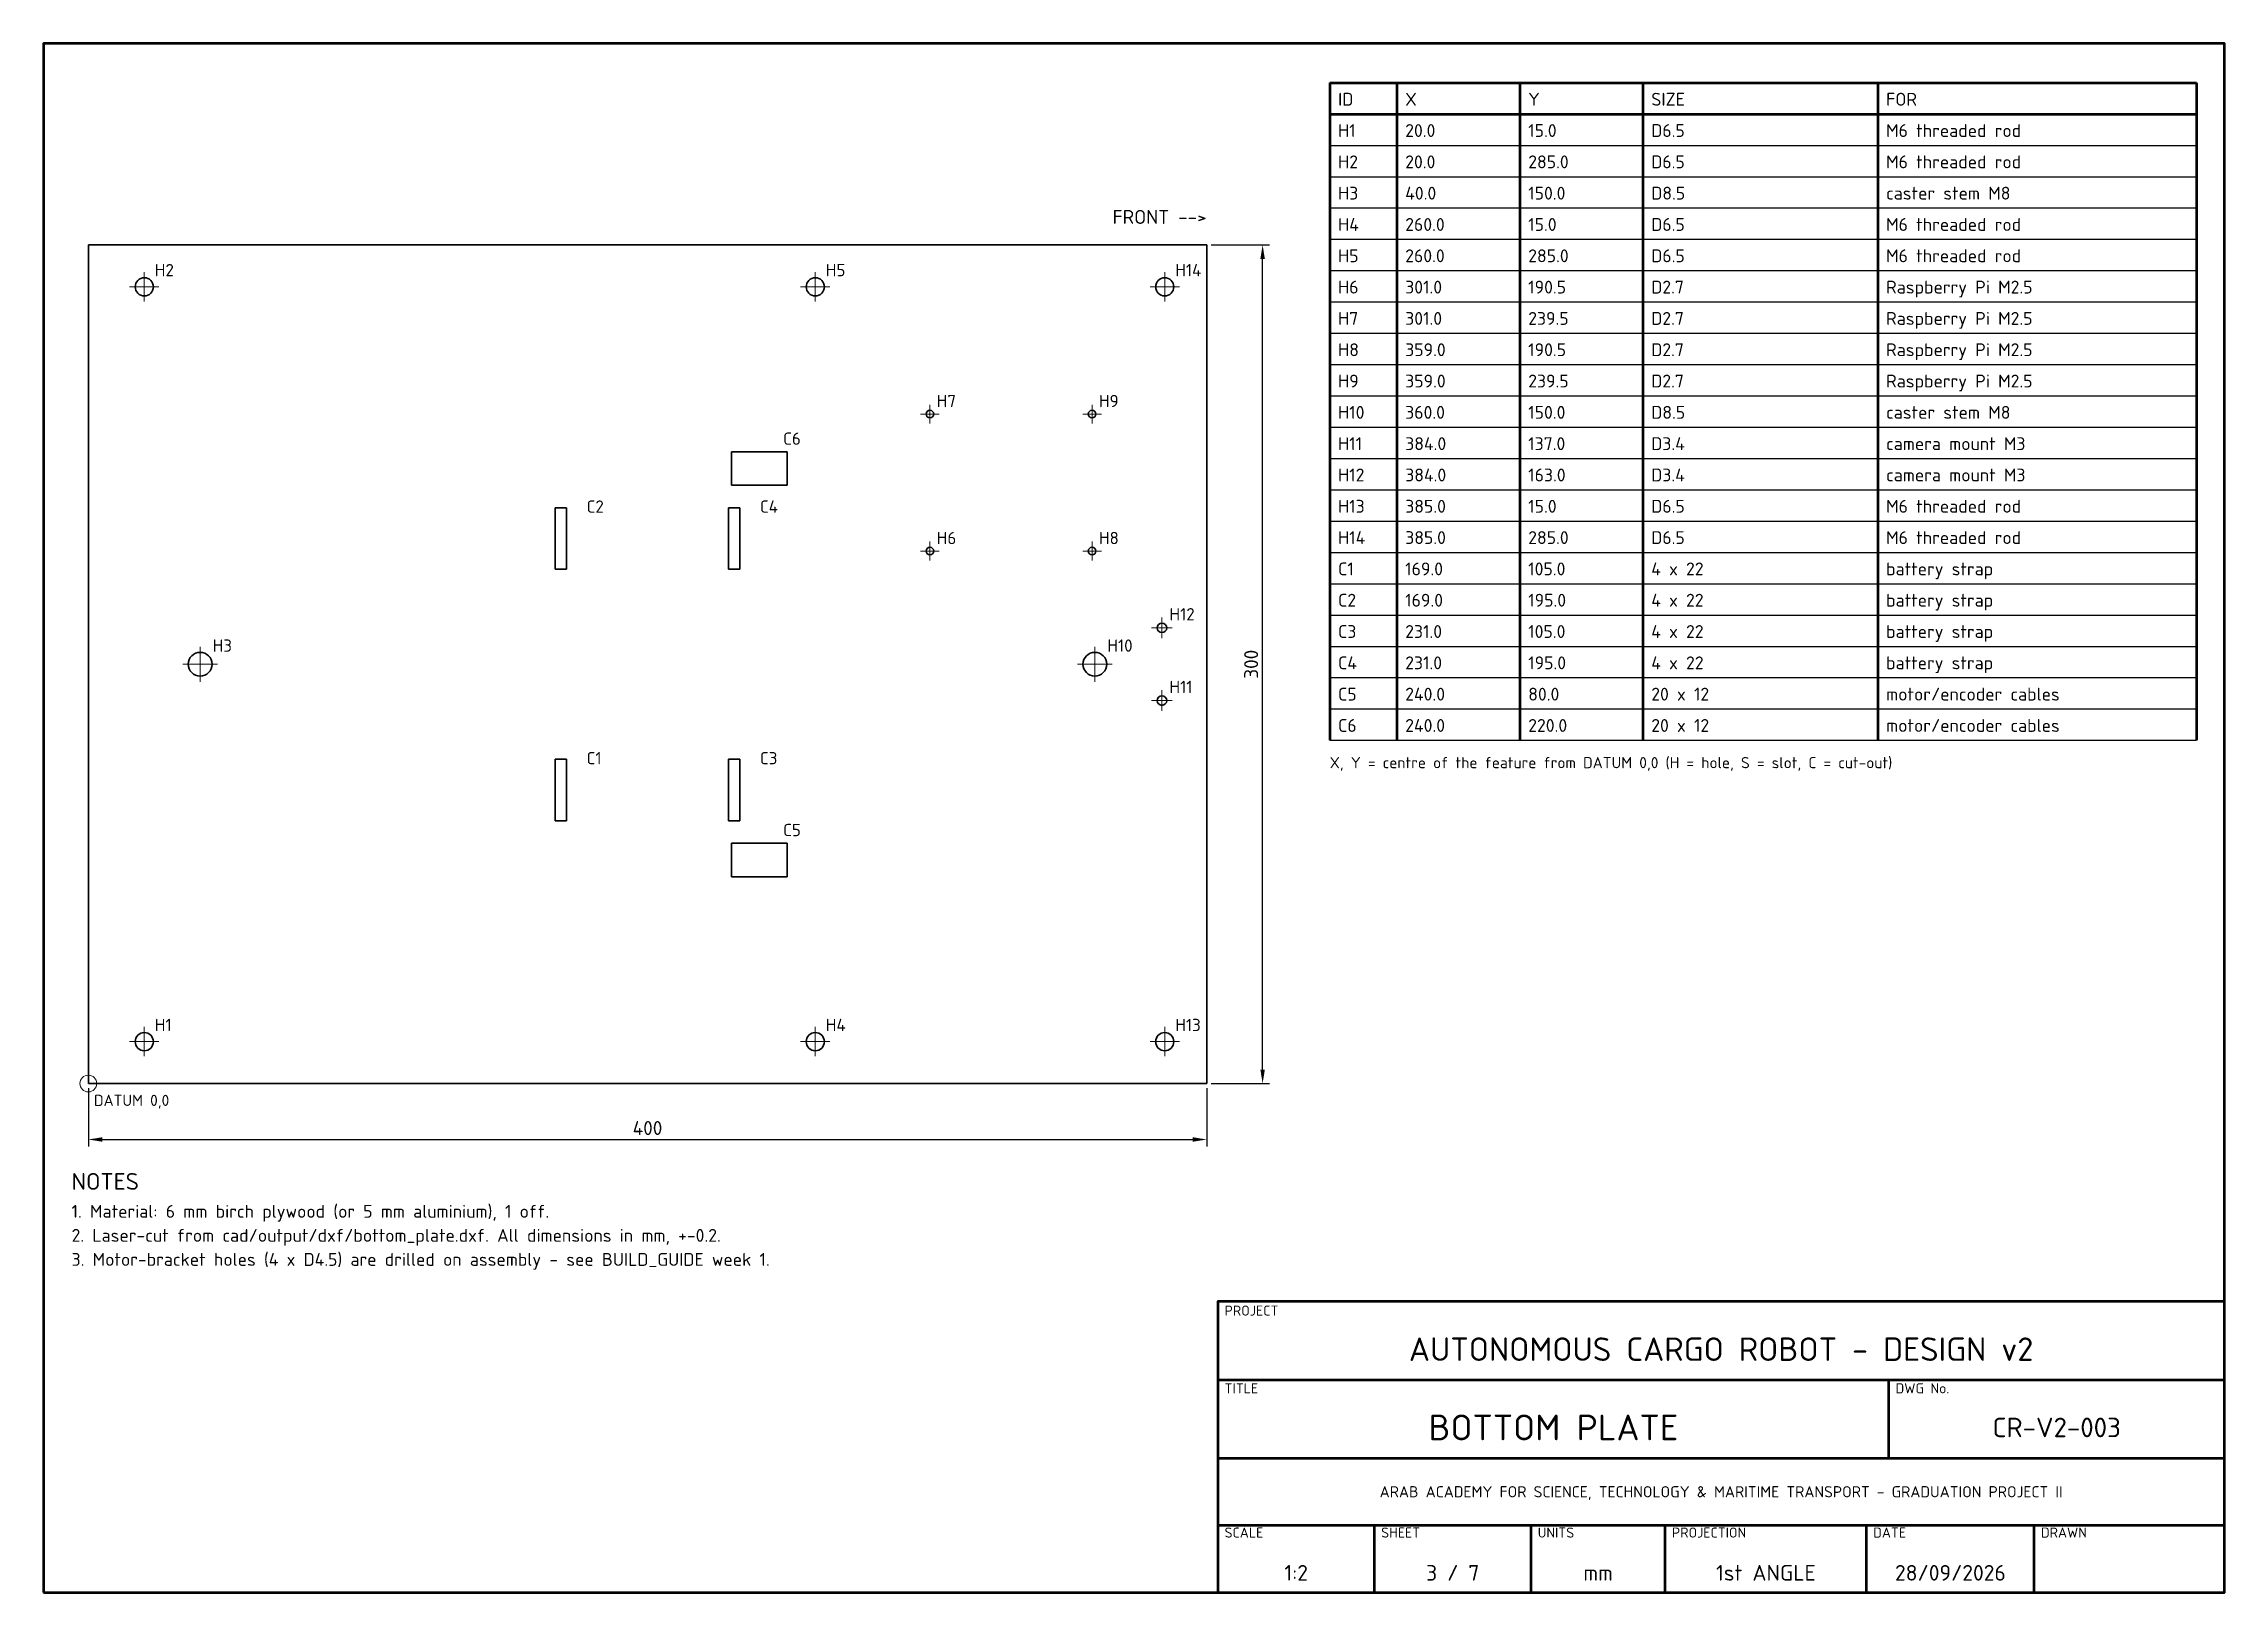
# Paper-space layout '03 BOTTOM PLATE' of a CAD drawing. Header units: millimetres. Extents: x 20 to 410, y 10 to 287.
# The model-space entities are those that its viewports show. They can reach past a viewport. Long polylines and large blocks are cut down to what shows.
import ezdxf
from ezdxf.enums import TextEntityAlignment as Align

# ---------------------------------------------------------------- set-up
doc = ezdxf.new("R2010")
doc.units = ezdxf.units.MM
doc.linetypes.add('CENTER_ISO', pattern=[26, 18, -3, 2, -3])
for name, color, linetype, lineweight in [('2D-VISIBLE', 7, 'Continuous', 35), ('CENTER', 1, 'CENTER_ISO', 18), ('DIMENSIONS', 4, 'Continuous', 18), ('TEXT', 7, 'Continuous', 25), ('TITLEBLOCK', 7, 'Continuous', 50)]:
    doc.layers.add(name, color=color, linetype=linetype, lineweight=lineweight)
doc.layers.add('VIEWPORTS', color=8, linetype='Continuous', lineweight=13, plot=False)
doc.styles.add('ISO', font='isocpeur.ttf')
doc.styles.add('OpenSansCondensed-Light', font='OpenSansCondensed-Light.ttf')
doc.dimstyles.new('EZDXF', dxfattribs={"dimtxt": 0.25, "dimasz": 0.175, "dimexe": 0.375, "dimexo": 0.125, "dimgap": 0.1, "dimtad": 1, "dimlfac": 100, "dimzin": 12, "dimdsep": 46, "dimtxsty": 'OpenSansCondensed-Light', "dimblk": 'ARCHTICK', "dimcen": 2.5, "dimazin": 3, "dimtfac": 0.5, "dimtmove": 2, "dimatfit": 3})

# ---------------------------------------------------------------- blocks, each defined once
blk = doc.blocks.new('_CLOSEDFILLED')
at = {"color": 0, "linetype": 'BYBLOCK'}
blk.add_solid([(-1, 0.16), (0, 0), (-1, -0.16)], dxfattribs=at)
blk = doc.blocks.new('*D11')
at = {"color": 4}
for p, q in [((5326, -96.6), (5326, -117.5)), ((5726, -96.6), (5726, -117.5)), ((5331, -115), (5721, -115))]:
    blk.add_line(p, q, dxfattribs=at)
at = {"layer": 'Defpoints'}
for p in [(5326, -95), (5726, -95), (5326, -115)]:
    blk.add_point(p, dxfattribs=at)
at = {"layer": 'DIMENSIONS', "color": 4, "xscale": 5, "yscale": 5, "rotation": 180}
blk.add_blockref('_CLOSEDFILLED', (5326, -115), dxfattribs=at)
at = {"layer": 'DIMENSIONS', "color": 4, "xscale": 5, "yscale": 5}
blk.add_blockref('_CLOSEDFILLED', (5726, -115), dxfattribs=at)
at = {"layer": 'DIMENSIONS', "color": 7, "insert": (5526, -110.9), "char_height": 5, "attachment_point": 5, "style": 'ISO'}
blk.add_mtext('400', dxfattribs=at)
blk = doc.blocks.new('*D12')
at = {"color": 4}
for p, q in [((5727.6, 205), (5748.5, 205)), ((5746, -90), (5746, 200)), ((5727.6, -95), (5748.5, -95))]:
    blk.add_line(p, q, dxfattribs=at)
at = {"layer": 'Defpoints'}
for p in [(5726, 205), (5726, -95), (5746, -95)]:
    blk.add_point(p, dxfattribs=at)
at = {"layer": 'DIMENSIONS', "color": 4, "xscale": 5, "yscale": 5}
for p, rotation in [((5746, 205), 90), ((5746, -95), 270)]:
    blk.add_blockref('_CLOSEDFILLED', p, dxfattribs=dict(at, rotation=rotation))
at = {"layer": 'DIMENSIONS', "color": 7, "insert": (5741.9, 55), "char_height": 5, "attachment_point": 5, "rotation": 90, "style": 'ISO'}
blk.add_mtext('300', dxfattribs=at)

msp = doc.modelspace()

# ---------------------------------------------------------------- linework, layer by layer
at = {"layer": '2D-VISIBLE'}
for p, q in [((5726, 205), (5326, 205)), ((5326, 205), (5326, -95)), ((5726, -95), (5726, 205)), ((5556, 131), (5576, 131)), ((5556, 119), (5556, 131)), ((5576, 131), (5576, 119)), ((5576, 119), (5556, 119)), ((5493, 111), (5497, 111)), ((5493, 89), (5493, 111)), ((5497, 111), (5497, 89)), ((5555, 111), (5559, 111)), ((5555, 89), (5555, 111)), ((5559, 111), (5559, 89)), ((5497, 89), (5493, 89)), ((5559, 89), (5555, 89)), ((5493, 21), (5497, 21)), ((5493, -1), (5493, 21)), ((5497, 21), (5497, -1)), ((5555, 21), (5559, 21)), ((5555, -1), (5555, 21)), ((5559, 21), (5559, -1)), ((5497, -1), (5493, -1)), ((5559, -1), (5555, -1)), ((5556, -9), (5576, -9)), ((5556, -21), (5556, -9)), ((5576, -9), (5576, -21)), ((5576, -21), (5556, -21)), ((5326, -95), (5726, -95))]:
    msp.add_line(p, q, dxfattribs=at)
for centre, radius in [((5346, 190), 3.25), ((5586, 190), 3.25), ((5711, 190), 3.25), ((5627, 144.5), 1.35), ((5685, 144.5), 1.35), ((5627, 95.5), 1.35), ((5685, 95.5), 1.35), ((5710, 68), 1.7), ((5366, 55), 4.25), ((5686, 55), 4.25), ((5710, 42), 1.7), ((5346, -80), 3.25), ((5586, -80), 3.25), ((5711, -80), 3.25)]:
    msp.add_circle(centre, radius, dxfattribs=at)
at = {"layer": 'CENTER'}
for p, q in [((5346, 184.75), (5346, 195.25)), ((5586, 184.75), (5586, 195.25)), ((5711, 184.75), (5711, 195.25)), ((5340.75, 190), (5351.25, 190)), ((5580.75, 190), (5591.25, 190)), ((5705.75, 190), (5716.25, 190)), ((5623.65, 144.5), (5630.35, 144.5)), ((5627, 141.15), (5627, 147.85)), ((5681.65, 144.5), (5688.35, 144.5)), ((5685, 141.15), (5685, 147.85)), ((5623.65, 95.5), (5630.35, 95.5)), ((5627, 92.15), (5627, 98.85)), ((5681.65, 95.5), (5688.35, 95.5)), ((5685, 92.15), (5685, 98.85)), ((5710, 64.3), (5710, 71.7)), ((5706.3, 68), (5713.7, 68)), ((5359.75, 55), (5372.25, 55)), ((5366, 48.75), (5366, 61.25)), ((5679.75, 55), (5692.25, 55)), ((5686, 48.75), (5686, 61.25)), ((5706.3, 42), (5713.7, 42)), ((5710, 38.3), (5710, 45.7)), ((5346, -85.25), (5346, -74.75)), ((5586, -85.25), (5586, -74.75)), ((5711, -85.25), (5711, -74.75)), ((5340.75, -80), (5351.25, -80)), ((5580.75, -80), (5591.25, -80)), ((5705.75, -80), (5716.25, -80))]:
    msp.add_line(p, q, dxfattribs=at)

# ---------------------------------------------------------------- dimensions: what is measured, and where the dimension line sits
at = {"layer": 'DIMENSIONS'}
dim = msp.add_linear_dim(base=(5746, -95), p1=(5726, -95), p2=(5726, 205), angle=90, dimstyle='EZDXF', override={"dimscale": 2, "dimtxt": 2.5, "dimasz": 2.5, "dimexe": 1.25, "dimexo": 0.8, "dimgap": 0.8, "dimtad": 1, "dimtih": 0, "dimtoh": 0, "dimdec": 1, "dimlfac": 1, "dimzin": 8, "dimdsep": 46, "dimpost": '', "dimtxsty": 'ISO', "dimtsz": 0, "dimdle": 0, "dimclrd": 4, "dimclre": 4, "dimclrt": 7}, dxfattribs=at)
dim.commit()
dim.dimension.update_dxf_attribs({"geometry": '*D12', "text_midpoint": (5741.9, 55)})
dim = msp.add_linear_dim(base=(5326, -115), p1=(5326, -95), p2=(5726, -95), dimstyle='EZDXF', override={"dimscale": 2, "dimtxt": 2.5, "dimasz": 2.5, "dimexe": 1.25, "dimexo": 0.8, "dimgap": 0.8, "dimtad": 1, "dimtih": 0, "dimtoh": 0, "dimdec": 1, "dimlfac": 1, "dimzin": 8, "dimdsep": 46, "dimpost": '', "dimtxsty": 'ISO', "dimtsz": 0, "dimdle": 0, "dimclrd": 4, "dimclre": 4, "dimclrt": 7}, dxfattribs=at)
dim.commit()
dim.dimension.update_dxf_attribs({"geometry": '*D11', "text_midpoint": (5526, -110.9)})

psp = doc.layouts.new('03 BOTTOM PLATE')

# ---------------------------------------------------------------- linework, layer by layer
at = {"layer": 'DIMENSIONS'}
psp.add_circle((28, 101), 1.5, dxfattribs=at)
at = {"layer": 'TEXT'}
for p, q in [((250, 268.8), (405, 268.8)), ((250, 263.2), (405, 263.2)), ((250, 257.6), (405, 257.6)), ((250, 252), (405, 252)), ((250, 246.4), (405, 246.4)), ((250, 240.8), (405, 240.8)), ((250, 235.2), (405, 235.2)), ((250, 229.6), (405, 229.6)), ((250, 224), (405, 224)), ((250, 218.4), (405, 218.4)), ((250, 212.8), (405, 212.8)), ((250, 207.2), (405, 207.2)), ((250, 201.6), (405, 201.6)), ((250, 196), (405, 196)), ((250, 190.4), (405, 190.4)), ((250, 184.8), (405, 184.8)), ((250, 179.2), (405, 179.2)), ((250, 173.6), (405, 173.6)), ((250, 168), (405, 168)), ((250, 162.4), (405, 162.4))]:
    psp.add_line(p, q, dxfattribs=at)
at = {"layer": 'TITLEBLOCK'}
for p, q in [((250, 280), (405, 280)), ((250, 280), (250, 162.4)), ((262, 280), (262, 162.4)), ((284, 280), (284, 162.4)), ((306, 280), (306, 162.4)), ((348, 280), (348, 162.4)), ((405, 280), (405, 162.4)), ((250, 274.4), (405, 274.4)), ((230, 48), (410, 48)), ((350, 34), (350, 48)), ((230, 34), (410, 34)), ((230, 22), (410, 22)), ((258, 10), (258, 22)), ((286, 10), (286, 22)), ((310, 10), (310, 22)), ((346, 10), (346, 22)), ((376, 10), (376, 22))]:
    psp.add_line(p, q, dxfattribs=at)
for points in [[(20, 10), (410, 10), (410, 287), (20, 287)], [(230, 10), (410, 10), (410, 62), (230, 62)]]:
    psp.add_lwpolyline(points, close=True, dxfattribs=at)

# ---------------------------------------------------------------- texts
at = {"layer": 'TEXT', "style": 'ISO'}
for s, height, p in [('ID', 2.3, (251.5, 275.9)), ('X', 2.3, (263.5, 275.9)), ('Y', 2.3, (285.5, 275.9)), ('SIZE', 2.3, (307.5, 275.9)), ('FOR', 2.3, (349.5, 275.9)), ('H1', 2.3, (251.5, 270.3)), ('20.0', 2.3, (263.5, 270.3)), ('15.0', 2.3, (285.5, 270.3)), ('D6.5', 2.3, (307.5, 270.3)), ('M6 threaded rod', 2.3, (349.5, 270.3)), ('H2', 2.3, (251.5, 264.7)), ('20.0', 2.3, (263.5, 264.7)), ('285.0', 2.3, (285.5, 264.7)), ('D6.5', 2.3, (307.5, 264.7)), ('M6 threaded rod', 2.3, (349.5, 264.7)), ('H3', 2.3, (251.5, 259.1)), ('40.0', 2.3, (263.5, 259.1)), ('150.0', 2.3, (285.5, 259.1)), ('D8.5', 2.3, (307.5, 259.1)), ('caster stem M8', 2.3, (349.5, 259.1)), ('H4', 2.3, (251.5, 253.5)), ('260.0', 2.3, (263.5, 253.5)), ('15.0', 2.3, (285.5, 253.5)), ('D6.5', 2.3, (307.5, 253.5)), ('M6 threaded rod', 2.3, (349.5, 253.5)), ('H5', 2.3, (251.5, 247.9)), ('260.0', 2.3, (263.5, 247.9)), ('285.0', 2.3, (285.5, 247.9)), ('D6.5', 2.3, (307.5, 247.9)), ('M6 threaded rod', 2.3, (349.5, 247.9)), ('H2', 2.2, (39.8875, 245.3875)), ('H5', 2.2, (159.8875, 245.3875)), ('H14', 2.2, (222.3875, 245.3875)), ('H6', 2.3, (251.5, 242.3)), ('301.0', 2.3, (263.5, 242.3)), ('190.5', 2.3, (285.5, 242.3)), ('D2.7', 2.3, (307.5, 242.3)), ('Raspberry Pi M2.5', 2.3, (349.5, 242.3)), ('H7', 2.3, (251.5, 236.7)), ('301.0', 2.3, (263.5, 236.7)), ('239.5', 2.3, (285.5, 236.7)), ('D2.7', 2.3, (307.5, 236.7)), ('Raspberry Pi M2.5', 2.3, (349.5, 236.7)), ('H8', 2.3, (251.5, 231.1)), ('359.0', 2.3, (263.5, 231.1)), ('190.5', 2.3, (285.5, 231.1)), ('D2.7', 2.3, (307.5, 231.1)), ('Raspberry Pi M2.5', 2.3, (349.5, 231.1)), ('H9', 2.3, (251.5, 225.5)), ('359.0', 2.3, (263.5, 225.5)), ('239.5', 2.3, (285.5, 225.5)), ('D2.7', 2.3, (307.5, 225.5)), ('Raspberry Pi M2.5', 2.3, (349.5, 225.5)), ('H7', 2.2, (179.7225, 221.9725)), ('H9', 2.2, (208.7225, 221.9725)), ('H10', 2.3, (251.5, 219.9)), ('360.0', 2.3, (263.5, 219.9)), ('150.0', 2.3, (285.5, 219.9)), ('D8.5', 2.3, (307.5, 219.9)), ('caster stem M8', 2.3, (349.5, 219.9)), ('C6', 2.2, (152.25, 215.25)), ('H11', 2.3, (251.5, 214.3)), ('384.0', 2.3, (263.5, 214.3)), ('137.0', 2.3, (285.5, 214.3)), ('D3.4', 2.3, (307.5, 214.3)), ('camera mount M3', 2.3, (349.5, 214.3)), ('H12', 2.3, (251.5, 208.7)), ('384.0', 2.3, (263.5, 208.7)), ('163.0', 2.3, (285.5, 208.7)), ('D3.4', 2.3, (307.5, 208.7)), ('camera mount M3', 2.3, (349.5, 208.7)), ('C2', 2.2, (117.1, 203.1)), ('C4', 2.2, (148.1, 203.1)), ('H13', 2.3, (251.5, 203.1)), ('385.0', 2.3, (263.5, 203.1)), ('15.0', 2.3, (285.5, 203.1)), ('D6.5', 2.3, (307.5, 203.1)), ('M6 threaded rod', 2.3, (349.5, 203.1)), ('H6', 2.2, (179.7225, 197.4725)), ('H8', 2.2, (208.7225, 197.4725)), ('H14', 2.3, (251.5, 197.5)), ('385.0', 2.3, (263.5, 197.5)), ('285.0', 2.3, (285.5, 197.5)), ('D6.5', 2.3, (307.5, 197.5)), ('M6 threaded rod', 2.3, (349.5, 197.5)), ('C1', 2.3, (251.5, 191.9)), ('169.0', 2.3, (263.5, 191.9)), ('105.0', 2.3, (285.5, 191.9)), ('4 x 22', 2.3, (307.5, 191.9)), ('battery strap', 2.3, (349.5, 191.9)), ('C2', 2.3, (251.5, 186.3)), ('169.0', 2.3, (263.5, 186.3)), ('195.0', 2.3, (285.5, 186.3)), ('4 x 22', 2.3, (307.5, 186.3)), ('battery strap', 2.3, (349.5, 186.3)), ('H12', 2.2, (221.345, 183.845)), ('H3', 2.2, (50.2375, 178.2375)), ('H10', 2.2, (210.2375, 178.2375)), ('C3', 2.3, (251.5, 180.7)), ('231.0', 2.3, (263.5, 180.7)), ('105.0', 2.3, (285.5, 180.7)), ('4 x 22', 2.3, (307.5, 180.7)), ('battery strap', 2.3, (349.5, 180.7)), ('C4', 2.3, (251.5, 175.1)), ('231.0', 2.3, (263.5, 175.1)), ('195.0', 2.3, (285.5, 175.1)), ('4 x 22', 2.3, (307.5, 175.1)), ('battery strap', 2.3, (349.5, 175.1)), ('H11', 2.2, (221.345, 170.845)), ('C5', 2.3, (251.5, 169.5)), ('240.0', 2.3, (263.5, 169.5)), ('80.0', 2.3, (285.5, 169.5)), ('20 x 12', 2.3, (307.5, 169.5)), ('motor/encoder cables', 2.3, (349.5, 169.5)), ('C6', 2.3, (251.5, 163.9)), ('240.0', 2.3, (263.5, 163.9)), ('220.0', 2.3, (285.5, 163.9)), ('20 x 12', 2.3, (307.5, 163.9)), ('motor/encoder cables', 2.3, (349.5, 163.9)), ('C1', 2.2, (117.1, 158.1)), ('C3', 2.2, (148.1, 158.1)), ('X, Y = centre of the feature from DATUM 0,0 (H = hole, S = slot, C = cut-out)', 2, (250, 157.4)), ('C5', 2.2, (152.25, 145.25)), ('H1', 2.2, (39.8875, 110.3875)), ('H4', 2.2, (159.8875, 110.3875)), ('H13', 2.2, (222.3875, 110.3875)), ('NOTES', 3, (25, 82)), ('1. Material: 6 mm birch plywood (or 5 mm aluminium), 1 off.', 2.3, (25, 77)), ('2. Laser-cut from cad/output/dxf/bottom_plate.dxf. All dimensions in mm, +-0.2.', 2.3, (25, 72.7)), ('3. Motor-bracket holes (4 x D4.5) are drilled on assembly - see BUILD_GUIDE week 1.', 2.3, (25, 68.4)), ('PROJECT', 1.8, (231.2, 59.5)), ('TITLE', 1.8, (231.2, 45.6)), ('DWG No.', 1.8, (351.2, 45.6)), ('SCALE', 1.8, (231.2, 19.8)), ('SHEET', 1.8, (259.2, 19.8)), ('UNITS', 1.8, (287.2, 19.8)), ('PROJECTION', 1.8, (311.2, 19.8)), ('DATE', 1.8, (347.2, 19.8)), ('DRAWN', 1.8, (377.2, 19.8))]:
    psp.add_text(s, height=height, dxfattribs=at).set_placement(p)
psp.add_text('FRONT -->', height=2.5, dxfattribs=at).set_placement((228, 254), align=Align.BOTTOM_RIGHT)
psp.add_text('DATUM 0,0', height=2, dxfattribs=at).set_placement((29, 99), align=Align.TOP_LEFT)
for s, height, p in [('AUTONOMOUS CARGO ROBOT - DESIGN v2', 4.2, (320, 53.5)), ('BOTTOM PLATE', 4.6, (290, 39.5)), ('CR-V2-003', 3.5, (380, 39.5)), ('ARAB ACADEMY FOR SCIENCE, TECHNOLOGY & MARITIME TRANSPORT - GRADUATION PROJECT II', 2, (320, 28)), ('1:2', 2.8, (244, 13.5)), ('3 / 7', 2.8, (272, 13.5)), ('mm', 2.8, (298, 13.5)), ('1st ANGLE', 2.8, (328, 13.5)), ('28/09/2026', 2.8, (361, 13.5))]:
    psp.add_text(s, height=height, dxfattribs=at).set_placement(p, align=Align.MIDDLE_CENTER)

# ---------------------------------------------------------------- viewports
at = {"layer": 'VIEWPORTS'}
psp.add_viewport(center=(215, 148.5), size=(390, 277), view_center_point=(5700, 0), view_height=554, dxfattribs=at)

doc.saveas('drawing.dxf')
